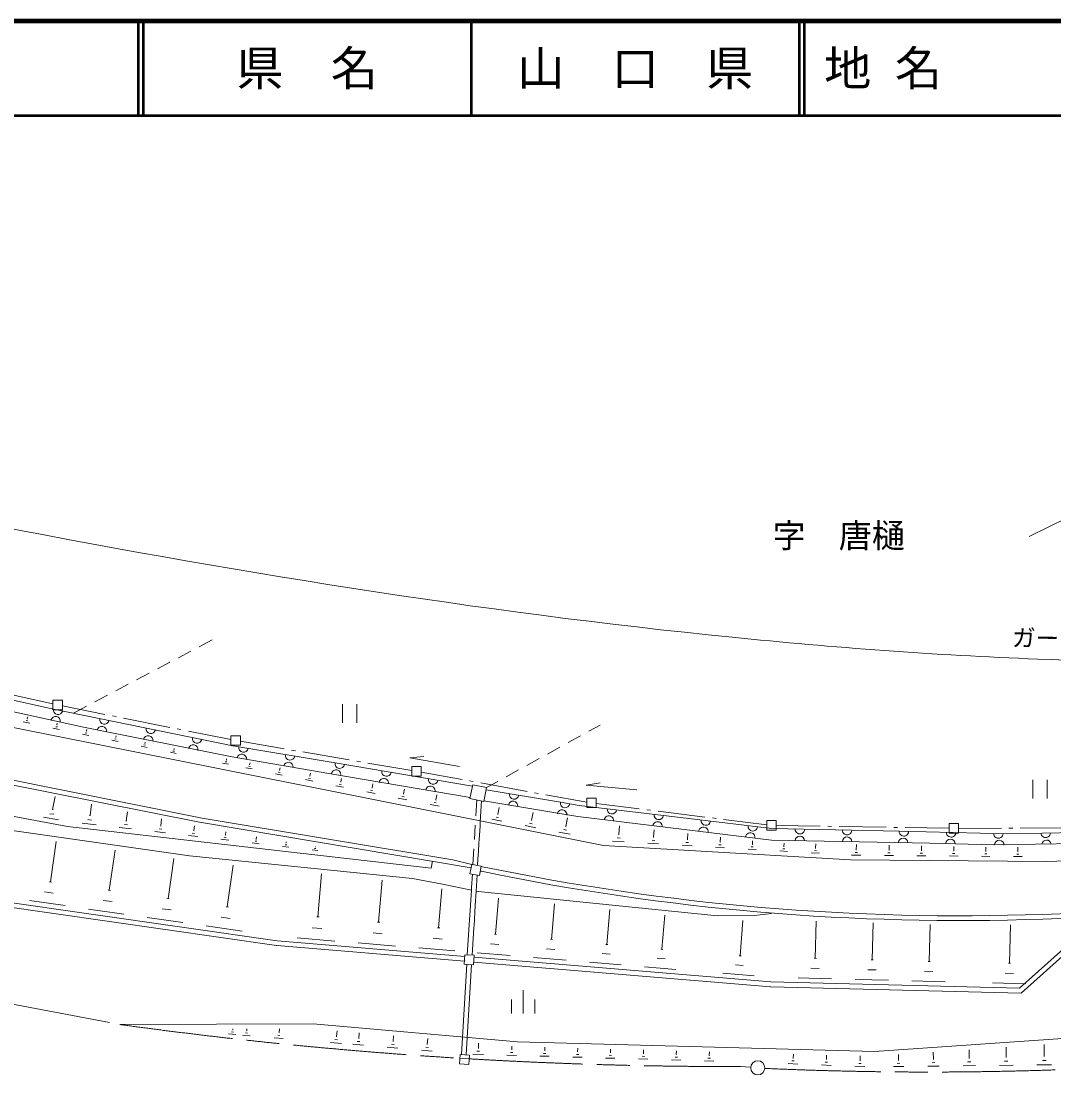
# Model space of a CAD drawing. Units: millimetres, scale not verified. Extents: x 40000 to 680000, y 20000 to 380000.
# Drawn here: x 285334 to 394715, y 268335 to 380000 of the extents above; entities that cross this region are included whole.
import ezdxf
from ezdxf.enums import TextEntityAlignment as Align

# ---------------------------------------------------------------- set-up
doc = ezdxf.new("R2010")
doc.units = ezdxf.units.MM
doc.header["$LTSCALE"] = 1000
doc.linetypes.add('CHAIN', pattern=[18.5, 12, -1.5, 3.5, -1.5])
for name, color, linetype, lineweight in [('M-BGD', 7, 'Continuous', 13), ('M-BMK', 2, 'CHAIN', 13), ('M-BMK-ROW', 30, 'Continuous', 13), ('M-BMK-SRVR', 3, 'Continuous', 13), ('M-STR-HTXT', 7, 'Continuous', 13), ('M-TTL', 2, 'Continuous', 140), ('M-TTL-LINE', 7, 'Continuous', 50)]:
    doc.layers.add(name, color=color, linetype=linetype, lineweight=lineweight)
doc.layers.add('M-TTL-TXT', color=7, linetype='Continuous')
doc.styles.add('ＭＳ ゴシック', font='')
doc.styles.get('ＭＳ ゴシック').set_extended_font_data('MS Gothic')

msp = doc.modelspace()

# ---------------------------------------------------------------- linework, layer by layer
at = {"layer": 'M-BGD'}
for p, q in [((396111, 327376), (392105, 325373)), ((304200, 313694), (305584, 314424)), ((301988, 312529), (303315, 313228)), ((268378, 311632), (288758, 307104)), ((299776, 311364), (301103, 312063)), ((297564, 310199), (298891, 310898)), ((295352, 309034), (296680, 309733)), ((293141, 307868), (294468, 308568)), ((281177, 307535), (291953, 305171)), ((288758, 307104), (307747, 303217)), ((290872, 306673), (292256, 307402)), ((319374, 307632), (319374, 305629)), ((320877, 307632), (320876, 305629)), ((285974, 306083), (286014, 306073)), ((285994, 306083), (286034, 306273)), ((281057, 305823), (347005, 292658)), ((285564, 305732), (286255, 305592)), ((285864, 305892), (286034, 305852)), ((288708, 305081), (289389, 304941)), ((289009, 305231), (289179, 305201)), ((289109, 305431), (289159, 305421)), ((289129, 305421), (289169, 305592)), ((291953, 305171), (307676, 302025)), ((292253, 304770), (292284, 304920)), ((345458, 304752), (346645, 305407)), ((291843, 304440), (292504, 304299)), ((292133, 304590), (292304, 304550)), ((292233, 304770), (292273, 304770)), ((294957, 303799), (295608, 303658)), ((295248, 303939), (295408, 303909)), ((295348, 304129), (295388, 304119)), ((295368, 304119), (295388, 304249)), ((343268, 303546), (344582, 304270)), ((298062, 303157), (298693, 303027)), ((298342, 303298), (298503, 303267)), ((298443, 303478), (298473, 303468)), ((298463, 303478), (298483, 303578)), ((301417, 302656), (301577, 302626)), ((301517, 302837), (301557, 302827)), ((301537, 302827), (301547, 302917)), ((307747, 303217), (318603, 301403)), ((341079, 302339), (342392, 303063)), ((301147, 302526), (301768, 302396)), ((306955, 301524), (307116, 301494)), ((307055, 301714), (307096, 301704)), ((307075, 301704), (307096, 301835)), ((307676, 302025), (317932, 300281)), ((326495, 301943), (327987, 302083)), ((326495, 301943), (331772, 301032)), ((338889, 301132), (340203, 301856)), ((304521, 295555), (278923, 300665)), ((306675, 301384), (307316, 301254)), ((309118, 300883), (309799, 300753)), ((309409, 301043), (309579, 301003)), ((309519, 301234), (309559, 301224)), ((309539, 301224), (309579, 301414)), ((312574, 300422), (312754, 300382)), ((312684, 300622), (312734, 300612)), ((312714, 300622), (312764, 300863)), ((318603, 301403), (333124, 298918)), ((336700, 299925), (338014, 300649)), ((290260, 294675), (263330, 299675)), ((304421, 295065), (278823, 300174)), ((312263, 300252), (312984, 300112)), ((315448, 299621), (316219, 299470)), ((315788, 299791), (315979, 299751)), ((315899, 300011), (315949, 300001)), ((315929, 300011), (315989, 300312)), ((317932, 300281), (332894, 297736)), ((319163, 299390), (319214, 299380)), ((319183, 299380), (319264, 299751)), ((334637, 298788), (335824, 299442)), ((345192, 299048), (346675, 299298)), ((392483, 299615), (392483, 297612)), ((393986, 299615), (393986, 297612)), ((318683, 298979), (319494, 298809)), ((319033, 299160), (319244, 299120)), ((321958, 298318), (322819, 298148)), ((322338, 298518), (322548, 298468)), ((322468, 298759), (322518, 298749)), ((322498, 298749), (322579, 299189)), ((325843, 298108), (325944, 298608)), ((332864, 297616), (333164, 299089)), ((333164, 299089), (334637, 298788)), ((334637, 298788), (334336, 297316)), ((334587, 298558), (342448, 297225)), ((345192, 299048), (350530, 298546)), ((288677, 296458), (288928, 297840)), ((325282, 297657), (326194, 297477)), ((325673, 297857), (325903, 297817)), ((325813, 298118), (325873, 298108)), ((329068, 297196), (329308, 297156)), ((329218, 297466), (329278, 297456)), ((329248, 297466), (329359, 298027)), ((334336, 297316), (332864, 297616)), ((333595, 297466), (333494, 295788)), ((334086, 297366), (333955, 295153)), ((334346, 297376), (344281, 295703)), ((342448, 297225), (344431, 296894)), ((303169, 291539), (267756, 296630)), ((288387, 296017), (288788, 295947)), ((288627, 296468), (288728, 296448)), ((292643, 295817), (292784, 297029)), ((296479, 295256), (296589, 296227)), ((328647, 296986), (329609, 296795)), ((335798, 295964), (335858, 295954)), ((335828, 295964), (335968, 296675)), ((339393, 295322), (339554, 296124)), ((344431, 296894), (356058, 295501)), ((287716, 295657), (289288, 295366)), ((291792, 295006), (293284, 294835)), ((292403, 295386), (292774, 295346)), ((292593, 295817), (292683, 295807)), ((296269, 294885), (296589, 294845)), ((296439, 295266), (296519, 295256)), ((300135, 294725), (300215, 295456)), ((333003, 290295), (304431, 295065)), ((331041, 291127), (304521, 295555)), ((333955, 295153), (333935, 294712)), ((335177, 295423), (336239, 295222)), ((335638, 295663), (335898, 295613)), ((339193, 295012), (339474, 294952)), ((339363, 295322), (339434, 295312)), ((343029, 294661), (343209, 295562)), ((344281, 295703), (364811, 293227)), ((356058, 295501), (364832, 294429)), ((319503, 291298), (290260, 294675)), ((295738, 294555), (297040, 294404)), ((299494, 294114), (300625, 293983)), ((299954, 294404), (300235, 294374)), ((300104, 294735), (300175, 294725)), ((303079, 293703), (304040, 293593)), ((303469, 293943), (303710, 293913)), ((303600, 294223), (303660, 294213)), ((303630, 294223), (303690, 294724)), ((306945, 293753), (306995, 293743)), ((306975, 293743), (307015, 294083)), ((333434, 294790), (333344, 293292)), ((333875, 293720), (333865, 293620)), ((333935, 294712), (333875, 293720)), ((338702, 294752), (339834, 294531)), ((342298, 294060), (343490, 293840)), ((342819, 294331), (343109, 294281)), ((342999, 294671), (343069, 294661)), ((348597, 293809), (348677, 293809)), ((348637, 293809), (348697, 294721)), ((352313, 293539), (352363, 294310)), ((355898, 293268), (355938, 293909)), ((364832, 294429), (378322, 294158)), ((378322, 294158), (389759, 293896)), ((389759, 293896), (402979, 294146)), ((288437, 288797), (289048, 293063)), ((306504, 293302), (307325, 293212)), ((306844, 293512), (307045, 293492)), ((309799, 292921), (310540, 292831)), ((310109, 293111), (310290, 293091)), ((310200, 293322), (310250, 293322)), ((310220, 293322), (310250, 293552)), ((313294, 292720), (313464, 292700)), ((313384, 292911), (313424, 292911)), ((313404, 292911), (313414, 293031)), ((333825, 292959), (333765, 291928)), ((333845, 293240), (333825, 292979)), ((333825, 292979), (333825, 292959)), ((333855, 293370), (333845, 293240)), ((333865, 293620), (333855, 293370)), ((373164, 291123), (347005, 292658)), ((347976, 293098), (349218, 293028)), ((348467, 293449), (348777, 293429)), ((351702, 292878), (352853, 292818)), ((352152, 293198), (352443, 293188)), ((352283, 293539), (352353, 293539)), ((355337, 292667), (356389, 292607)), ((355748, 292958), (356008, 292948)), ((355868, 293268), (355928, 293268)), ((359243, 292727), (359483, 292717)), ((359353, 293007), (359413, 293007)), ((359383, 293007), (359413, 293528)), ((362758, 292757), (362808, 292757)), ((362778, 292757), (362808, 293147)), ((364811, 293227), (381577, 292885)), ((366113, 292536), (366133, 292897)), ((369478, 292376), (369508, 292826)), ((373785, 292195), (373795, 292746)), ((377250, 292155), (377250, 292675)), ((380685, 292114), (380695, 292605)), ((381577, 292885), (388347, 292715)), ((388347, 292715), (401316, 292914)), ((294666, 287895), (295287, 292161)), ((326794, 289164), (303169, 291539)), ((313024, 292550), (313685, 292470)), ((316168, 292179), (316759, 292119)), ((316409, 292340), (316559, 292320)), ((316489, 292510), (316519, 292500)), ((316509, 292510), (316509, 292520)), ((333285, 292294), (333184, 290616)), ((333755, 291677), (333685, 290586)), ((333765, 291928), (333755, 291677)), ((358872, 292457), (359834, 292406)), ((362318, 292256), (363189, 292206)), ((362658, 292496), (362878, 292486)), ((365673, 292065), (366494, 292015)), ((365993, 292286), (366203, 292276)), ((366083, 292536), (366143, 292526)), ((369008, 291865), (369889, 291815)), ((369348, 292115), (369569, 292095)), ((369448, 292376), (369508, 292376)), ((373294, 291624), (374266, 291614)), ((373665, 291905), (373905, 291905)), ((373755, 292195), (373815, 292195)), ((376769, 291594), (377721, 291584)), ((377130, 291874), (377360, 291874)), ((377220, 292155), (377280, 292155)), ((380214, 291564), (381146, 291553)), ((380565, 291834), (380795, 291834)), ((380655, 292114), (380715, 292114)), ((383650, 291533), (384561, 291523)), ((383990, 291804), (384220, 291794)), ((384080, 292074), (384130, 292074)), ((384110, 292074), (384110, 292535)), ((387055, 291503), (387946, 291493)), ((387395, 291763), (387616, 291763)), ((387475, 292034), (387535, 292034)), ((387505, 292034), (387515, 292474)), ((390450, 291473), (391351, 291463)), ((390790, 291733), (391011, 291733)), ((390870, 292003), (390931, 292003)), ((390901, 292003), (390911, 292474)), ((412453, 291651), (393955, 290942)), ((300905, 287003), (301516, 291269)), ((307174, 286141), (307806, 290568)), ((328757, 290226), (319503, 291298)), ((328757, 290226), (328907, 290977)), ((331041, 291127), (333074, 290636)), ((332873, 289654), (333074, 290636)), ((333074, 290636), (333184, 290616)), ((333184, 290616), (333184, 290606)), ((333184, 290616), (333685, 290516)), ((333685, 290516), (334055, 290445)), ((334055, 290445), (333865, 289464)), ((393965, 290942), (373164, 291123)), ((312462, 282535), (262558, 289710)), ((316769, 285089), (317150, 289636)), ((333865, 289464), (332873, 289654)), ((333124, 289604), (333043, 288192)), ((333624, 289504), (333524, 287822)), ((334105, 289905), (333955, 289935)), ((312392, 282035), (262488, 289209)), ((288316, 288807), (288557, 288776)), ((323198, 284517), (323569, 288984)), ((329969, 288533), (326794, 289164)), ((333023, 287922), (329969, 288533)), ((333043, 288192), (333023, 287922)), ((287805, 287735), (288747, 287595)), ((294556, 287915), (294786, 287885)), ((300785, 287023), (301025, 286983)), ((329548, 283916), (329889, 288042)), ((333023, 287902), (332923, 286309)), ((333023, 287922), (333023, 287902)), ((333524, 287822), (333424, 286259)), ((333724, 287781), (333524, 287822)), ((359082, 285186), (333724, 287781)), ((335567, 283225), (335888, 287080)), ((286233, 286814), (289989, 286273)), ((292472, 285912), (296228, 285371)), ((294035, 286833), (294976, 286703)), ((300274, 285941), (301215, 285811)), ((307054, 286151), (307295, 286121)), ((332923, 286309), (332803, 284256)), ((333424, 286259), (333303, 284156)), ((341506, 282693), (341816, 286459)), ((298702, 285020), (302457, 284479)), ((306533, 285060), (307485, 284919)), ((316639, 285099), (316889, 285079)), ((347374, 282162), (347685, 285858)), ((353193, 281651), (353494, 285256)), ((359082, 285186), (363008, 285215)), ((363008, 285215), (364811, 285456)), ((403389, 285703), (393534, 285343)), ((403409, 285202), (393554, 284852)), ((304941, 284118), (308757, 283577)), ((316168, 283927), (317169, 283847)), ((323078, 284527), (323319, 284507)), ((329428, 283926), (329668, 283906)), ((332803, 284256), (332622, 281602)), ((333283, 283946), (333123, 281572)), ((333303, 284156), (333283, 283946)), ((361475, 280949), (361786, 284705)), ((369447, 280688), (369548, 284644)), ((375476, 280527), (375577, 284453)), ((381495, 280367), (381596, 284263)), ((390018, 280166), (390119, 284222)), ((332312, 280881), (312462, 282535)), ((314575, 282856), (318561, 282525)), ((322607, 283376), (323589, 283296)), ((328967, 282814), (329928, 282734)), ((335457, 283235), (335677, 283214)), ((341395, 282703), (341606, 282683)), ((332282, 280380), (312422, 282035)), ((321035, 282324), (324971, 281993)), ((327444, 281793), (331260, 281472)), ((332622, 281602), (332592, 281051)), ((333123, 281572), (333093, 281021)), ((335046, 282213), (335917, 282143)), ((340985, 281702), (341846, 281622)), ((347274, 282172), (347485, 282162)), ((353093, 281651), (353303, 281641)), ((391060, 277512), (396078, 281998)), ((391240, 277011), (396278, 281507)), ((332322, 281072), (332262, 280070)), ((333323, 281011), (332322, 281072)), ((333263, 280010), (333323, 281011)), ((364690, 277684), (333273, 280300)), ((364730, 278185), (333303, 280801)), ((333644, 281272), (337139, 280981)), ((339613, 280781), (343048, 280490)), ((346874, 281191), (347715, 281120)), ((352702, 280689), (353534, 280619)), ((361375, 280949), (361576, 280939)), ((369337, 280698), (369558, 280688)), ((375366, 280527), (375587, 280527)), ((381385, 280367), (381606, 280357)), ((332532, 280060), (331960, 270506)), ((332262, 280070), (333263, 280010)), ((333033, 280030), (332461, 270466)), ((345522, 280279), (348897, 279999)), ((351370, 279798), (354685, 279517)), ((360985, 279988), (361806, 279928)), ((368977, 279637), (369868, 279616)), ((375016, 279476), (375897, 279456)), ((381025, 279325), (381906, 279295)), ((389908, 280166), (390128, 280166)), ((359663, 279106), (362958, 278836)), ((391060, 277512), (364730, 278185)), ((367625, 278605), (371170, 278515)), ((373664, 278454), (377189, 278364)), ((379683, 278304), (383188, 278213)), ((388195, 278083), (391731, 278002)), ((389547, 279114), (390429, 279094)), ((338506, 274827), (338506, 277331)), ((391240, 277011), (364720, 277684)), ((337254, 274827), (337254, 276329)), ((339758, 274827), (339758, 276329)), ((295799, 273673), (316267, 273742)), ((316267, 273742), (337899, 271847)), ((307314, 272701), (308065, 272611)), ((307624, 272891), (307814, 272871)), ((307724, 273111), (307774, 273101)), ((307744, 273111), (307764, 273212)), ((308776, 272561), (309607, 272490)), ((309116, 272781), (309317, 272761)), ((309206, 273021), (309257, 273021)), ((309236, 273021), (309257, 273212)), ((312511, 272540), (312752, 272520)), ((312622, 272821), (312682, 272821)), ((312652, 272821), (312692, 273231)), ((318731, 272410), (318791, 273010)), ((321094, 272209), (321144, 272810)), ((324730, 271898), (324780, 272489)), ((404710, 272834), (375716, 270813)), ((312121, 272280), (313092, 272190)), ((318110, 271769), (319251, 271678)), ((318560, 272079), (318851, 272059)), ((318701, 272420), (318771, 272410)), ((320463, 271578), (321605, 271478)), ((320924, 271879), (321214, 271859)), ((321064, 272219), (321134, 272209)), ((324559, 271578), (324840, 271548)), ((324690, 271908), (324760, 271898)), ((328315, 271598), (328385, 271598)), ((328355, 271598), (328405, 272178)), ((333763, 271187), (333783, 271707)), ((337308, 271016), (337319, 271397)), ((337899, 271847), (375716, 270813)), ((393683, 270331), (393673, 271563)), ((324099, 271267), (325240, 271177)), ((327734, 270967), (328856, 270866)), ((328185, 271267), (328465, 271247)), ((331760, 269514), (331840, 270516)), ((331840, 270516), (332832, 270436)), ((332832, 270436), (332751, 269434)), ((333192, 270526), (334304, 270496)), ((333613, 270856), (333893, 270846)), ((333733, 271187), (333803, 271177)), ((336788, 270425), (337799, 270395)), ((337178, 270716), (337429, 270716)), ((337278, 271016), (337339, 271016)), ((340283, 270325), (341264, 270305)), ((340663, 270615), (340904, 270605)), ((340764, 270906), (340824, 270896)), ((340794, 270896), (340804, 271266)), ((344139, 270515), (344389, 270505)), ((344239, 270805), (344299, 270805)), ((344269, 270805), (344279, 271176)), ((347624, 270414), (347864, 270404)), ((347724, 270705), (347784, 270705)), ((347754, 270705), (347764, 271075)), ((351109, 270314), (351349, 270304)), ((351209, 270604), (351269, 270604)), ((351239, 270604), (351249, 270985)), ((354695, 270504), (354755, 270504)), ((354725, 270504), (354735, 270885)), ((358190, 270414), (358250, 270404)), ((358220, 270404), (358230, 270794)), ((367103, 270122), (367123, 270543)), ((370638, 269992), (370648, 270443)), ((374184, 269871), (374204, 270352)), ((378270, 269901), (378260, 270482)), ((381955, 270001), (381945, 270742)), ((385751, 270111), (385741, 271002)), ((389657, 270221), (389647, 271282)), ((393633, 270331), (393733, 270331)), ((332751, 269434), (331760, 269514)), ((331799, 270101), (332820, 270040)), ((343768, 270224), (344740, 270204)), ((347243, 270124), (348225, 270104)), ((350729, 270034), (351710, 270003)), ((354214, 269933), (355205, 269903)), ((354594, 270214), (354845, 270203)), ((357709, 269833), (358690, 269803)), ((358080, 270113), (358330, 270113)), ((366572, 269532), (367594, 269491)), ((366963, 269822), (367223, 269812)), ((367073, 270122), (367133, 270112)), ((370098, 269391), (371129, 269351)), ((370498, 269691), (370749, 269681)), ((370598, 269992), (370668, 269992)), ((373633, 269261), (374684, 269220)), ((374043, 269561), (374304, 269551)), ((374154, 269871), (374214, 269871)), ((377719, 269230), (378831, 269240)), ((378130, 269561), (378410, 269571)), ((378230, 269901), (378300, 269901)), ((381354, 269260), (382566, 269280)), ((381805, 269631), (382106, 269641)), ((381915, 270001), (381985, 270001)), ((385090, 269300), (386422, 269320)), ((385581, 269710), (385921, 269710)), ((385701, 270111), (385791, 270111)), ((388946, 269340), (390388, 269359)), ((389477, 269780), (389837, 269790)), ((389607, 270221), (389697, 270221)), ((392912, 269389), (394474, 269399)), ((393493, 269860), (393883, 269860))]:
    msp.add_line(p, q, dxfattribs=at)
for centre, radius, start, end in [((289249, 307004), 501, 168.42418, 348.42418), ((288989, 305822), 501, 347.63181, 167.63181), ((294156, 306002), 501, 168.42418, 348.42418), ((293886, 304770), 501, 348.7112, 168.7112), ((299064, 304990), 501, 168.42418, 348.42418), ((298793, 303788), 501, 348.7112, 168.7112), ((303971, 303988), 501, 168.42418, 348.42418), ((303570, 302816), 501, 348.7112, 168.7112), ((308888, 303026), 501, 170.49288, 350.49288), ((308708, 301825), 501, 353.4828, 167.19717), ((313826, 302195), 501, 170.49288, 350.49288), ((313635, 300963), 501, 356.27589, 164.40407), ((318683, 300161), 501, 350.34182, 170.34182), ((319093, 301313), 501, 170.30906, 350.30906), ((324031, 300471), 501, 170.30906, 350.30906), ((323750, 299249), 501, 350.34182, 170.34182), ((328968, 299630), 501, 170.30906, 350.30906), ((328678, 298438), 501, 350.34182, 170.34182), ((337431, 296845), 501, 350.46113, 170.46113), ((337551, 298057), 501, 170.41971, 350.41971), ((342939, 297145), 501, 170.58912, 350.58912), ((342628, 295933), 501, 350.46113, 170.46113), ((347906, 296483), 501, 173.14651, 353.14651), ((352874, 295882), 501, 173.14651, 353.14651), ((347576, 295292), 501, 353.11129, 173.11129), ((352733, 294670), 501, 353.11129, 173.11129), ((357851, 295281), 501, 173.02678, 353.02678), ((357591, 294099), 501, 353.11129, 173.11129), ((362558, 293498), 501, 353.11129, 173.11129), ((362819, 294670), 501, 173.02678, 353.02678), ((367816, 294369), 501, 178.84007, 358.84007), ((372814, 294268), 501, 178.84007, 358.84007), ((378823, 294138), 501, 178.71874, 358.71874), ((383830, 294027), 501, 178.71874, 358.71874), ((388838, 293916), 501, 178.71874, 358.71874), ((393845, 293976), 501, 181.07733, 1.07733), ((367816, 293147), 501, 358.84618, 178.84618), ((372823, 293046), 501, 358.84618, 178.84618), ((378742, 292936), 501, 358.84618, 178.84618), ((383750, 292825), 501, 358.53719, 178.53719), ((388928, 292695), 501, 358.53719, 178.53719), ((393935, 292724), 501, 9.5563, 172.1702), ((384710, 532885), 247692, 258.19816, 258.23475), ((384710, 532885), 247692, 258.23475, 272.04051), ((384710, 532885), 247692, 258.23475, 272.04051), ((384710, 532885), 247692, 258.23475, 272.04051), ((384710, 532885), 248192, 258.23475, 272.04051)]:
    msp.add_arc(centre, radius, start, end, dxfattribs=at)
at = {"layer": 'M-BMK'}
for p, q in [((264710, 279514), (295799, 273673)), ((362606, 269141), (361505, 269221)), ((364379, 269011), (364130, 269029))]:
    msp.add_line(p, q, dxfattribs=at)
for centre, radius, start, end in [((360690, 744405), 475183, 262.15116, 266.51428), ((360690, 744405), 475183, 266.63761, 270.09865), ((381435, 655820), 387181, 267.47434, 273.46394)]:
    msp.add_arc(centre, radius, start, end, dxfattribs=at)
at = {"layer": 'M-BMK-ROW'}
for p, q in [((284055, 308668), (288708, 307645)), ((288708, 307034), (288708, 308035)), ((288708, 308035), (289710, 308035)), ((289710, 308035), (289710, 307034)), ((289710, 307434), (294220, 306533)), ((289710, 307034), (288708, 307034)), ((295005, 306376), (295397, 306298)), ((296182, 306141), (301085, 305161)), ((301869, 305004), (302261, 304926)), ((303046, 304769), (307556, 303868)), ((307556, 303267), (307556, 304268)), ((307556, 304268), (308558, 304268)), ((308558, 304268), (308558, 303267)), ((308558, 303267), (307556, 303267)), ((308558, 303687), (313196, 302893)), ((313984, 302758), (314379, 302691)), ((315167, 302556), (320096, 301713)), ((320884, 301578), (321278, 301510)), ((322067, 301375), (326705, 300581)), ((326705, 300000), (326705, 301002)), ((326705, 301002), (327706, 301002)), ((327706, 301002), (327706, 300000)), ((327706, 300411), (332041, 299628)), ((327706, 300000), (326705, 300000)), ((332828, 299486), (333222, 299415)), ((334009, 299272), (338930, 298383)), ((339717, 298241), (340110, 298170)), ((340898, 298028), (345232, 297245)), ((345232, 296654), (345232, 297655)), ((345232, 297655), (346234, 297655)), ((346234, 297655), (346234, 296654)), ((346234, 297094), (350807, 296524)), ((346234, 296654), (345232, 296654)), ((351601, 296425), (351998, 296376)), ((352792, 296277), (357753, 295658)), ((358547, 295559), (358944, 295509)), ((359738, 295410), (364311, 294840)), ((364311, 294279), (364311, 295280)), ((364311, 295280), (365312, 295280)), ((365312, 295280), (365312, 294279)), ((383610, 293957), (383610, 294958)), ((383610, 294958), (384611, 294958)), ((384611, 294958), (384611, 293957)), ((365312, 294279), (364311, 294279)), ((365312, 294770), (369962, 294693)), ((370762, 294680), (371161, 294673)), ((371961, 294660), (376961, 294577)), ((377761, 294564), (378161, 294558)), ((378960, 294544), (383610, 294468)), ((384611, 293957), (383610, 293957)), ((384611, 294458), (389150, 294477)), ((389950, 294481), (390350, 294483)), ((391150, 294486), (396150, 294508))]:
    msp.add_line(p, q, dxfattribs=at)
at = {"layer": 'M-BMK-SRVR'}
msp.add_circle((363355, 269086), 751, dxfattribs=at)
at = {"layer": 'M-STR-HTXT'}
msp.add_open_spline([(200509, 344277), (253620, 332199), (306730, 320121), (360627, 314708), (371366, 313629), (382137, 312815), (392989, 312394), (425006, 311150), (457730, 313323), (488169, 322572), (507046, 328307), (525045, 336764), (543043, 345221)], degree=3, knots=[0, 0, 0, 0, 1, 1, 1, 2, 2, 2, 3, 3, 3, 4, 4, 4, 4], dxfattribs=at)
at = {"layer": 'M-TTL'}
msp.add_line((680000, 380000), (40000, 380000), dxfattribs=at)
at = {"layer": 'M-TTL-LINE'}
for p, q in [((297750, 380000), (297750, 370000)), ((298250, 380000), (298250, 370000)), ((333000, 380000), (333000, 370000)), ((367750, 380000), (367750, 370000)), ((368250, 380000), (368250, 370000)), ((40000, 370000), (680000, 370000))]:
    msp.add_line(p, q, dxfattribs=at)

# ---------------------------------------------------------------- texts
at = {"layer": 'M-BGD', "style": 'ＭＳ ゴシック'}
msp.add_text('字\u3000唐樋', height=2566, rotation=359.996, dxfattribs=at).set_placement((364924, 323433), align=Align.BOTTOM_LEFT)
at = {"layer": 'M-STR-HTXT', "style": 'ＭＳ ゴシック'}
msp.add_text('ガードレール', height=1833, rotation=359.128, dxfattribs=at).set_placement((390255, 313201), align=Align.BOTTOM_LEFT)
at = {"layer": 'M-TTL-TXT', "style": 'ＭＳ ゴシック'}
for s, p in [('県\u3000名', (315625, 375000)), ('山\u3000口\u3000県', (350375, 375000))]:
    msp.add_text(s, height=3666, dxfattribs=at).set_placement(p, align=Align.MIDDLE_CENTER)
msp.add_text('地 名', height=3666, dxfattribs=at).set_placement((370380, 375000), align=Align.MIDDLE_LEFT)

doc.saveas('drawing.dxf')
